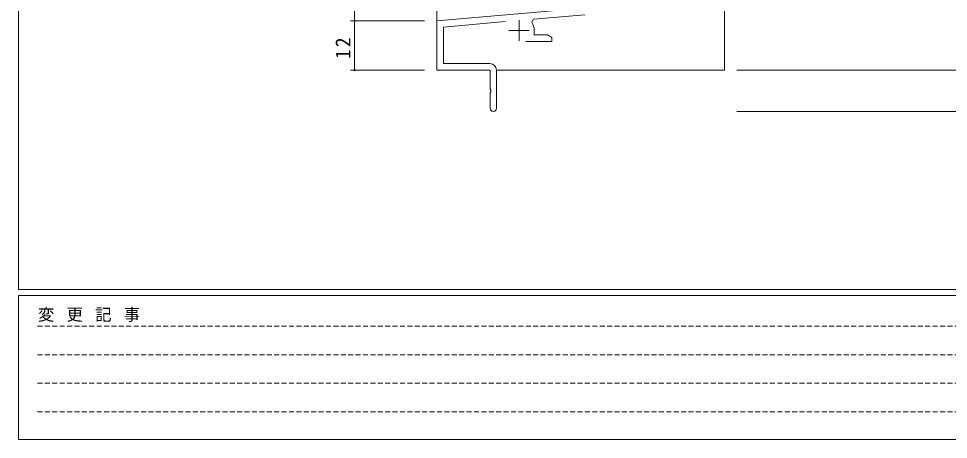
# Model space of a CAD drawing. Units: millimetres on the paper. Extents: x -420 to 373, y -297 to 267.
# Drawn here: x -417.7 to -191.5, y -297 to -194.7 of the extents above; entities that cross this region are included whole.
import ezdxf

# ---------------------------------------------------------------- set-up
doc = ezdxf.new("R2010")
doc.units = ezdxf.units.MM
doc.linetypes.add('DASHED1', pattern=[1.8, 1.2, -0.6])
for name, color, linetype, lineweight in [('0-1_YKK_ZWAK', 7, 'Continuous', 9), ('0-3_YKK_11', 7, 'Continuous', 9), ('0-4_YKK_12', 2, 'Continuous', 9), ('0-6_YKK_D', 6, 'Continuous', 9)]:
    doc.layers.add(name, color=color, linetype=linetype, lineweight=lineweight)
doc.styles.add('ＭＳ ゴシック', font='')
doc.styles.get('ＭＳ ゴシック').set_extended_font_data('MS Gothic')

msp = doc.modelspace()

# ---------------------------------------------------------------- linework, layer by layer
at = {"layer": '0-1_YKK_ZWAK'}
for p, q in [((-417.7, -260.6), (-417.7, 264.4)), ((352.3, -260.6), (-417.7, -260.6)), ((-417.7, -297), (-417.7, -262)), ((314.5, -262), (-417.7, -262)), ((-417.7, -297), (314.5, -297))]:
    msp.add_line(p, q, dxfattribs=at)
at = {"layer": '0-1_YKK_ZWAK', "linetype": 'DASHED1'}
for p, q in [((-413.101, -269.512), (-164.909, -269.512)), ((-413.101, -276.441), (-164.909, -276.441)), ((-413.101, -283.37), (-164.909, -283.37)), ((-413.101, -290.298), (-164.909, -290.298))]:
    msp.add_line(p, q, dxfattribs=at)
at = {"layer": '0-3_YKK_11'}
for p, q in [((-280.334, -192.166), (-315.95, -195.282)), ((-292.43, -194.86), (-279.963, -193.77)), ((-315.95, -195.282), (-315.95, -207.282)), ((-314.32, -196.775), (-299.32, -195.463)), ((-314.32, -205.652), (-314.32, -196.775)), ((-295.95, -195.082), (-295.95, -200.082)), ((-292.811, -195.623), (-292.43, -194.86)), ((-298.45, -197.582), (-293.45, -197.582)), ((-292.25, -198.652), (-292.25, -197.582)), ((-289.041, -198.652), (-292.25, -198.652)), ((-294.3, -200.282), (-287.95, -200.282)), ((-303.05, -205.652), (-314.32, -205.652)), ((-315.95, -207.282), (-302.95, -207.282)), ((-302.95, -207.282), (-302.95, -211.823)), ((-301.45, -216.532), (-301.45, -207.252))]:
    msp.add_line(p, q, dxfattribs=at)
for points in [[(-287.95, -200.282), (-287.95, -199.282), (-289.041, -198.652)], [(-302.95, -211.823), (-302.83, -212.007), (-302.83, -212.557), (-302.95, -212.74), (-302.95, -216.532)]]:
    msp.add_lwpolyline(points, dxfattribs=at)
for centre, radius, start, end in [((-295.95, -197.582), 3.7, 0, 31.9633), ((-303.05, -207.252), 1.6, 0, 89.99998), ((-302.2, -216.532), 0.75, 179.99998, 0)]:
    msp.add_arc(centre, radius, start, end, dxfattribs=at)
at = {"layer": '0-4_YKK_12'}
for p, q in [((-315.95, -10.282), (-315.95, -207.282)), ((-245.95, -151.282), (-245.95, -207.282)), ((-315.65, -207.282), (-315.95, -207.282)), ((-315.95, -207.282), (-303.25, -207.282)), ((-301.45, -207.282), (-245.95, -207.282))]:
    msp.add_line(p, q, dxfattribs=at)
at = {"layer": '0-6_YKK_D'}
for p, q in [((-335.95, -195.282), (-335.95, -182.282)), ((-318.95, -195.282), (-336.95, -195.282)), ((-318.95, -195.282), (-336.95, -195.282)), ((-335.95, -195.282), (-335.95, -207.282)), ((-318.95, -207.282), (-336.95, -207.282)), ((-242.95, -207.282), (-153.95, -207.282)), ((-242.95, -207.282), (-153.95, -207.282)), ((-242.95, -217.282), (-153.95, -217.282))]:
    msp.add_line(p, q, dxfattribs=at)
for centre, start, end in [((-335.95, -195.282), 90, 270), ((-335.95, -195.282), 90, 270), ((-335.95, -195.282), 270, 90), ((-335.95, -195.282), 270, 90), ((-335.95, -207.282), 90, 270), ((-335.95, -207.282), 270, 90)]:
    msp.add_arc(centre, 0.106, start, end, dxfattribs=at)

# ---------------------------------------------------------------- texts
at = {"layer": '0-1_YKK_ZWAK', "insert": (-412.986, -268.447), "char_height": 2.933, "attachment_point": 7, "style": 'ＭＳ ゴシック'}
msp.add_mtext('\\T1.16;変\\~更\\~記\\~事', dxfattribs=at)
at = {"layer": '0-6_YKK_D', "color": 3, "insert": (-336.95, -204.535), "char_height": 3.666, "attachment_point": 7, "rotation": 90, "style": 'ＭＳ ゴシック'}
msp.add_mtext('\\T1.21;\\W0.95;12', dxfattribs=at)

doc.saveas('drawing.dxf')
